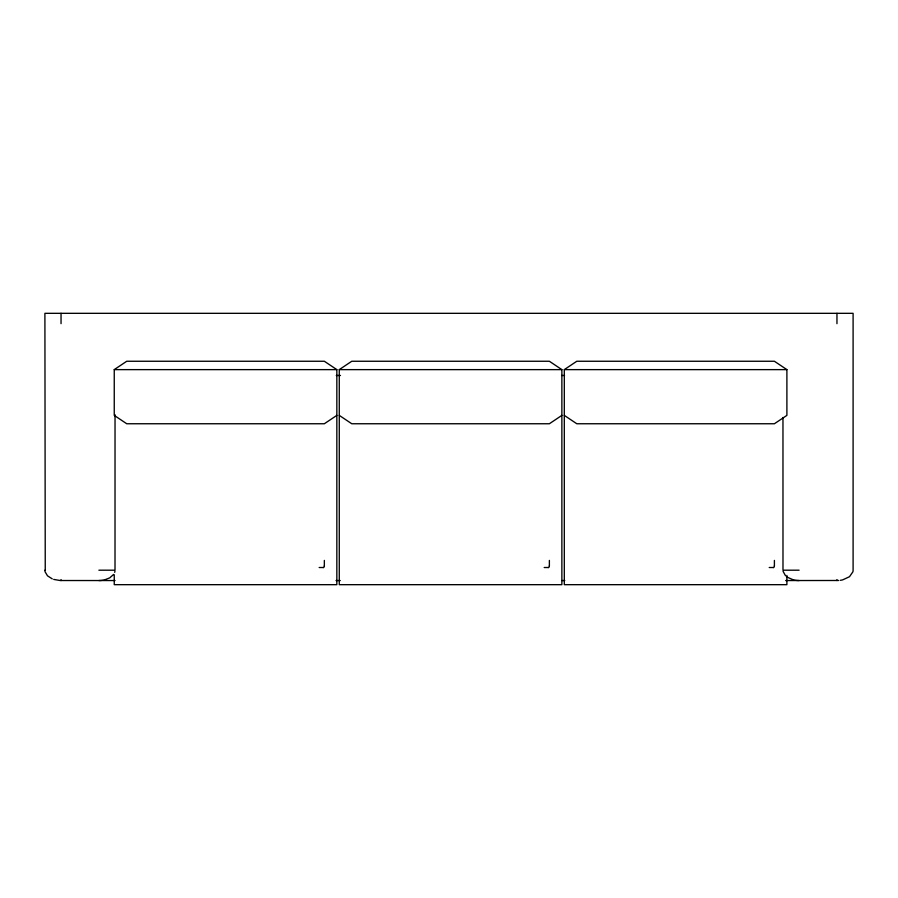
<?xml version="1.0" encoding="UTF-8"?>
<svg xmlns="http://www.w3.org/2000/svg" width="898" height="898" viewBox="0 0 898 898"><rect width="100%" height="100%" fill="white"/><g stroke="black" fill="none" stroke-linecap="round" stroke-linejoin="round"><path stroke-width="1.35" d="M114.944 571.285L114.686 572.352M113.642 574.406L109.691 577.885L104.673 579.85A24.302 24.302 0 0 1 98.892 580.535M336.84 415.381L324.346 423.755L126.741 423.755L114.248 415.381L114.248 369.628L126.741 361.254L324.346 361.254L336.84 369.628L336.84 584.677L114.248 584.677L114.248 574.911M339.276 369.628L351.769 361.254L549.374 361.254L561.867 369.628L561.867 584.677L339.276 584.677L339.276 369.628L561.867 369.628M786.895 575.438L786.895 584.677L564.303 584.677L564.303 369.628L576.797 361.254L774.402 361.254L786.895 369.628L786.895 415.381L774.402 423.755L576.797 423.755L564.303 415.381M561.867 415.381L549.374 423.755L351.769 423.755L339.276 415.381M838.642 580.49L785.649 580.546M114.248 369.628L336.84 369.628M564.303 369.628L786.895 369.628M336.279 375.476L340.477 375.476M561.721 375.476L564.516 375.476M319.172 567.514L323.246 567.514M544.199 567.514L548.274 567.514M769.227 567.514L773.301 567.514M840.315 580.31A23.415 23.415 0 0 0 842.739 579.85L849.497 576.707L852.898 571.813A6.724 6.724 0 0 0 853.1 570.196L853.1 313.323L44.9 313.323L45.248 570.196M98.892 570.196L115.011 570.196L115.034 414.708M799.108 570.196L782.989 570.196L782.966 417.503M53.712 579.412L60.2 580.523L115.034 580.546M336.054 580.546L340.263 580.546M561.946 580.546L564.752 580.546M52.252 578.873L47.504 575.831L45.102 571.813A6.724 6.724 0 0 1 44.9 570.196M787.108 577.122L793.327 579.85A24.302 24.302 0 0 0 799.108 580.535M785.57 575.831L783.056 571.285M836.958 313.323L836.958 323.662M836.958 579.648L836.958 580.523M774.402 560.408L774.402 565.998M549.374 560.408L549.374 565.998M324.346 560.408L324.346 565.998M61.042 313.323L61.042 323.662M61.042 579.648L61.042 580.523M549.25 566.021A1.414 1.414 0 0 1 548.319 567.637M774.278 566.021A1.414 1.414 0 0 1 773.346 567.637M324.223 566.021A1.414 1.414 0 0 1 323.291 567.637"/></g></svg>
